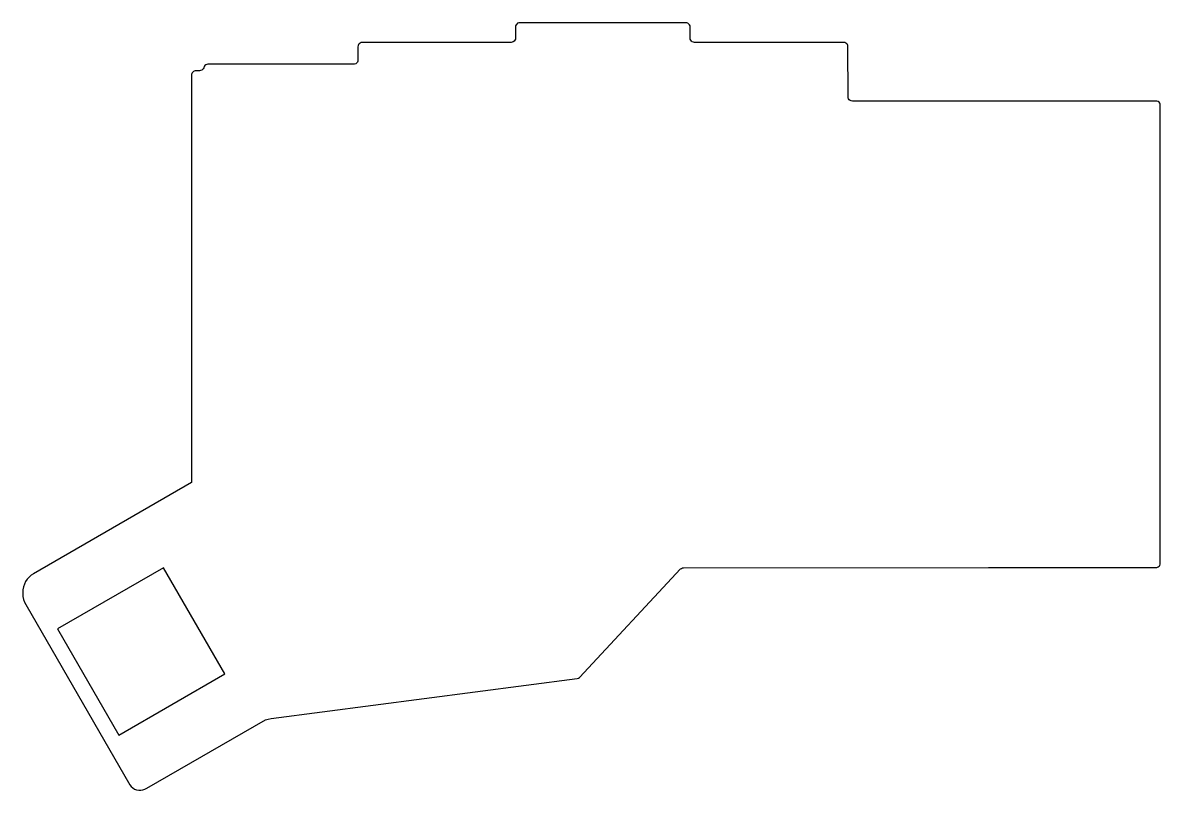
# Model space of a CAD drawing. Header units: millimetres. Extents: x 3 to 133, y -127 to -39.
import ezdxf

# ---------------------------------------------------------------- set-up
doc = ezdxf.new("R2010")
doc.units = ezdxf.units.MM
doc.layers.get('0').update_dxf_attribs({"linetype": 'CONTINUOUS'})

msp = doc.modelspace()

# ---------------------------------------------------------------- linework, layer by layer
msp.add_lwpolyline([(2.79, -104.07, 0.132188), (3.13, -105.32), (15.04, -125.92), (15.19, -126.11), (15.38, -126.27), (15.58, -126.39), (15.81, -126.48), (16.05, -126.53), (16.29, -126.53), (16.53, -126.5), (16.76, -126.42), (16.97, -126.3), (30.53, -118.47), (30.85, -118.39), (31.18, -118.34), (66.15, -113.77), (66.3, -113.72), (66.42, -113.63), (77.96, -101.24), (78.06, -101.17), (78.17, -101.12), (78.29, -101.11), (113.17, -101.08), (132.28, -101.08), (132.41, -101.06), (132.53, -101.01), (132.64, -100.93), (132.72, -100.83), (132.77, -100.71), (132.78, -100.58), (132.78, -48.26), (132.77, -48.13), (132.72, -48.01), (132.64, -47.91), (132.53, -47.83), (132.41, -47.78), (132.28, -47.76), (113.12, -47.76), (97.6, -47.76), (97.47, -47.74), (97.35, -47.69), (97.25, -47.61), (97.17, -47.51), (97.12, -47.39), (97.1, -47.26), (97.09, -41.56), (97.08, -41.43), (97.03, -41.31), (96.95, -41.21), (96.84, -41.13), (96.72, -41.08), (96.59, -41.06), (79.56, -41.06), (79.43, -41.05), (79.31, -41), (79.21, -40.92), (79.13, -40.81), (79.08, -40.69), (79.06, -40.56), (79.06, -39.31), (79.05, -39.18), (79, -39.06), (78.92, -38.96), (78.81, -38.88), (78.69, -38.83), (78.56, -38.81), (59.6, -38.81), (59.47, -38.83), (59.35, -38.88), (59.25, -38.96), (59.17, -39.06), (59.12, -39.18), (59.1, -39.31), (59.1, -40.56), (59.09, -40.69), (59.04, -40.81), (58.96, -40.92), (58.85, -41), (58.73, -41.05), (58.6, -41.06), (41.59, -41.06), (41.46, -41.08), (41.34, -41.13), (41.24, -41.21), (41.16, -41.31), (41.11, -41.43), (41.09, -41.56), (41.09, -43.06), (41.08, -43.19), (41.03, -43.31), (40.95, -43.42), (40.84, -43.5), (40.72, -43.55), (40.59, -43.56), (23.96, -43.55), (23.83, -43.57), (23.7, -43.62), (23.6, -43.71), (23.52, -43.82), (23.47, -43.95), (23.42, -44.07), (23.34, -44.17), (23.24, -44.25), (23.12, -44.29), (22.99, -44.31), (22.58, -44.31, 0.414363), (22.08, -44.81), (22.08, -91.37), (4.04, -101.78, 0.26762), (2.79, -103.94)], format="xyb", close=True)
msp.add_lwpolyline([(18.89, -101.1), (6.77, -108.1), (13.77, -120.22), (25.89, -113.22)], close=True)

doc.saveas('drawing.dxf')
